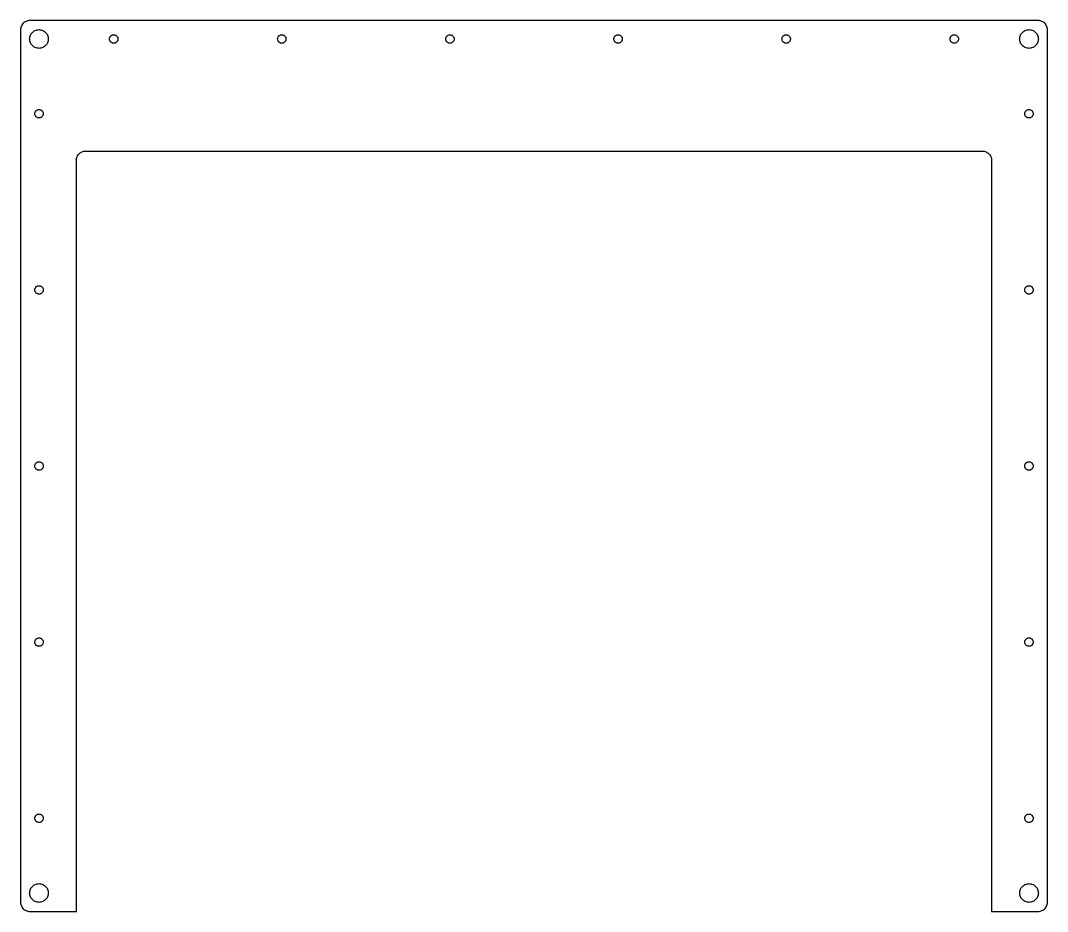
# Model space of a CAD drawing. Header units: metres. Extents: x -275 to 275, y -238 to 238.
import ezdxf

# ---------------------------------------------------------------- set-up
doc = ezdxf.new("R2010")
doc.units = ezdxf.units.M

msp = doc.modelspace()

# ---------------------------------------------------------------- linework, layer by layer
for p, q in [((-273.591, 236.721), (-273.92, 236.314)), ((-273.221, 237.091), (-273.591, 236.721)), ((-272.814, 237.42), (-273.221, 237.091)), ((-272.375, 237.705), (-272.814, 237.42)), ((-271.909, 237.943), (-272.375, 237.705)), ((-271.42, 238.13), (-271.909, 237.943)), ((-270.915, 238.266), (-271.42, 238.13)), ((-270.398, 238.348), (-270.915, 238.266)), ((-269.875, 238.375), (-270.398, 238.348)), ((269.875, 238.375), (-269.875, 238.375)), ((270.398, 238.348), (269.875, 238.375)), ((270.915, 238.266), (270.398, 238.348)), ((271.42, 238.13), (270.915, 238.266)), ((271.909, 237.943), (271.42, 238.13)), ((272.375, 237.705), (271.909, 237.943)), ((272.814, 237.42), (272.375, 237.705)), ((273.221, 237.091), (272.814, 237.42)), ((273.591, 236.721), (273.221, 237.091)), ((273.92, 236.314), (273.591, 236.721)), ((-274.848, 233.898), (-274.875, 233.375)), ((-274.875, 233.375), (-274.875, -233.375)), ((-274.766, 234.415), (-274.848, 233.898)), ((-274.63, 234.92), (-274.766, 234.415)), ((-274.443, 235.409), (-274.63, 234.92)), ((-274.205, 235.875), (-274.443, 235.409)), ((-273.92, 236.314), (-274.205, 235.875)), ((-269.568, 230.534), (-269.33, 231)), ((-269.33, 231), (-269.045, 231.439)), ((-269.045, 231.439), (-268.716, 231.846)), ((-268.716, 231.846), (-268.346, 232.216)), ((-268.346, 232.216), (-267.939, 232.545)), ((-267.939, 232.545), (-267.5, 232.83)), ((-267.5, 232.83), (-267.034, 233.068)), ((-267.034, 233.068), (-266.545, 233.255)), ((-266.545, 233.255), (-266.04, 233.391)), ((-266.04, 233.391), (-265.523, 233.473)), ((-265.523, 233.473), (-265, 233.5)), ((-265, 233.5), (-264.477, 233.473)), ((-264.477, 233.473), (-263.96, 233.391)), ((-263.96, 233.391), (-263.455, 233.255)), ((-263.455, 233.255), (-262.966, 233.068)), ((-262.966, 233.068), (-262.5, 232.83)), ((-262.5, 232.83), (-262.061, 232.545)), ((-262.061, 232.545), (-261.654, 232.216)), ((-261.654, 232.216), (-261.284, 231.846)), ((-261.284, 231.846), (-260.955, 231.439)), ((-260.955, 231.439), (-260.67, 231)), ((-260.67, 231), (-260.432, 230.534)), ((260.432, 230.534), (260.67, 231)), ((260.67, 231), (260.955, 231.439)), ((260.955, 231.439), (261.284, 231.846)), ((261.284, 231.846), (261.654, 232.216)), ((261.654, 232.216), (262.061, 232.545)), ((262.061, 232.545), (262.5, 232.83)), ((262.5, 232.83), (262.966, 233.068)), ((262.966, 233.068), (263.455, 233.255)), ((263.455, 233.255), (263.96, 233.391)), ((263.96, 233.391), (264.477, 233.473)), ((264.477, 233.473), (265, 233.5)), ((265, 233.5), (265.523, 233.473)), ((265.523, 233.473), (266.04, 233.391)), ((266.04, 233.391), (266.545, 233.255)), ((266.545, 233.255), (267.034, 233.068)), ((267.034, 233.068), (267.5, 232.83)), ((267.5, 232.83), (267.939, 232.545)), ((267.939, 232.545), (268.346, 232.216)), ((268.346, 232.216), (268.716, 231.846)), ((268.716, 231.846), (269.045, 231.439)), ((269.045, 231.439), (269.33, 231)), ((269.33, 231), (269.568, 230.534)), ((274.205, 235.875), (273.92, 236.314)), ((274.443, 235.409), (274.205, 235.875)), ((274.63, 234.92), (274.443, 235.409)), ((274.766, 234.415), (274.63, 234.92)), ((274.848, 233.898), (274.766, 234.415)), ((274.875, 233.375), (274.848, 233.898)), ((274.875, -233.375), (274.875, 233.375)), ((-270, 228.5), (-269.973, 229.023)), ((-269.973, 227.977), (-270, 228.5)), ((-269.973, 229.023), (-269.891, 229.54)), ((-269.891, 227.46), (-269.973, 227.977)), ((-269.891, 229.54), (-269.755, 230.045)), ((-269.755, 226.955), (-269.891, 227.46)), ((-269.755, 230.045), (-269.568, 230.534)), ((-269.568, 226.466), (-269.755, 226.955)), ((-269.33, 226), (-269.568, 226.466)), ((-269.045, 225.561), (-269.33, 226)), ((-268.716, 225.154), (-269.045, 225.561)), ((-260.955, 225.561), (-261.284, 225.154)), ((-260.67, 226), (-260.955, 225.561)), ((-260.432, 226.466), (-260.67, 226)), ((-260.432, 230.534), (-260.245, 230.045)), ((-260.245, 226.955), (-260.432, 226.466)), ((-260.245, 230.045), (-260.109, 229.54)), ((-260.109, 227.46), (-260.245, 226.955)), ((-260.109, 229.54), (-260.027, 229.023)), ((-260.027, 227.977), (-260.109, 227.46)), ((-260.027, 229.023), (-260, 228.5)), ((-260, 228.5), (-260.027, 227.977)), ((-227.247, 228.624), (-227.219, 228.87)), ((-227.247, 228.376), (-227.247, 228.624)), ((-227.219, 228.13), (-227.247, 228.376)), ((-227.219, 228.87), (-227.165, 229.112)), ((-227.165, 227.888), (-227.219, 228.13)), ((-227.165, 229.112), (-227.085, 229.347)), ((-227.085, 227.653), (-227.165, 227.888)), ((-227.085, 229.347), (-226.979, 229.571)), ((-226.979, 227.429), (-227.085, 227.653)), ((-226.979, 229.571), (-226.849, 229.782)), ((-226.849, 227.218), (-226.979, 227.429)), ((-226.849, 229.782), (-226.697, 229.978)), ((-226.697, 227.022), (-226.849, 227.218)), ((-226.697, 229.978), (-226.524, 230.155)), ((-226.524, 226.845), (-226.697, 227.022)), ((-226.524, 230.155), (-226.333, 230.313)), ((-226.333, 226.687), (-226.524, 226.845)), ((-226.333, 230.313), (-226.125, 230.449)), ((-226.125, 226.551), (-226.333, 226.687)), ((-226.125, 230.449), (-225.904, 230.56)), ((-225.904, 226.44), (-226.125, 226.551)), ((-225.904, 230.56), (-225.672, 230.647)), ((-225.672, 226.353), (-225.904, 226.44)), ((-225.672, 230.647), (-225.431, 230.708)), ((-225.431, 226.292), (-225.672, 226.353)), ((-225.431, 230.708), (-225.186, 230.742)), ((-225.186, 226.258), (-225.431, 226.292)), ((-225.186, 230.742), (-224.938, 230.749)), ((-224.938, 226.251), (-225.186, 226.258)), ((-224.938, 230.749), (-224.691, 230.729)), ((-224.691, 226.271), (-224.938, 226.251)), ((-224.691, 230.729), (-224.448, 230.681)), ((-224.448, 226.319), (-224.691, 226.271)), ((-224.448, 230.681), (-224.211, 230.607)), ((-224.211, 226.393), (-224.448, 226.319)), ((-224.211, 230.607), (-223.984, 230.508)), ((-223.984, 226.492), (-224.211, 226.393)), ((-223.984, 230.508), (-223.769, 230.384)), ((-223.769, 226.616), (-223.984, 226.492)), ((-223.769, 230.384), (-223.57, 230.237)), ((-223.57, 226.763), (-223.769, 226.616)), ((-223.57, 230.237), (-223.387, 230.069)), ((-223.387, 226.931), (-223.57, 226.763)), ((-223.387, 230.069), (-223.224, 229.882)), ((-223.224, 227.118), (-223.387, 226.931)), ((-223.224, 229.882), (-223.083, 229.678)), ((-223.083, 227.322), (-223.224, 227.118)), ((-223.083, 229.678), (-222.965, 229.46)), ((-222.965, 227.54), (-223.083, 227.322)), ((-222.965, 229.46), (-222.872, 229.231)), ((-222.872, 227.769), (-222.965, 227.54)), ((-222.872, 229.231), (-222.804, 228.992)), ((-222.804, 228.008), (-222.872, 227.769)), ((-222.804, 228.992), (-222.764, 228.748)), ((-222.764, 228.252), (-222.804, 228.008)), ((-222.764, 228.748), (-222.75, 228.5)), ((-222.75, 228.5), (-222.764, 228.252)), ((-137.247, 228.624), (-137.219, 228.87)), ((-137.247, 228.376), (-137.247, 228.624)), ((-137.219, 228.13), (-137.247, 228.376)), ((-137.219, 228.87), (-137.165, 229.112)), ((-137.165, 227.888), (-137.219, 228.13)), ((-137.165, 229.112), (-137.085, 229.347)), ((-137.085, 227.653), (-137.165, 227.888)), ((-137.085, 229.347), (-136.979, 229.571)), ((-136.979, 227.429), (-137.085, 227.653)), ((-136.979, 229.571), (-136.849, 229.782)), ((-136.849, 227.218), (-136.979, 227.429)), ((-136.849, 229.782), (-136.697, 229.978)), ((-136.697, 227.022), (-136.849, 227.218)), ((-136.697, 229.978), (-136.524, 230.155)), ((-136.524, 226.845), (-136.697, 227.022)), ((-136.524, 230.155), (-136.333, 230.313)), ((-136.333, 226.687), (-136.524, 226.845)), ((-136.333, 230.313), (-136.125, 230.449)), ((-136.125, 226.551), (-136.333, 226.687)), ((-136.125, 230.449), (-135.904, 230.56)), ((-135.904, 226.44), (-136.125, 226.551)), ((-135.904, 230.56), (-135.672, 230.647)), ((-135.672, 226.353), (-135.904, 226.44)), ((-135.672, 230.647), (-135.431, 230.708)), ((-135.431, 226.292), (-135.672, 226.353)), ((-135.431, 230.708), (-135.186, 230.742)), ((-135.186, 226.258), (-135.431, 226.292)), ((-135.186, 230.742), (-134.938, 230.749)), ((-134.938, 226.251), (-135.186, 226.258)), ((-134.938, 230.749), (-134.691, 230.729)), ((-134.691, 226.271), (-134.938, 226.251)), ((-134.691, 230.729), (-134.448, 230.681)), ((-134.448, 226.319), (-134.691, 226.271)), ((-134.448, 230.681), (-134.211, 230.607)), ((-134.211, 226.393), (-134.448, 226.319)), ((-134.211, 230.607), (-133.984, 230.508)), ((-133.984, 226.492), (-134.211, 226.393)), ((-133.984, 230.508), (-133.769, 230.384)), ((-133.769, 226.616), (-133.984, 226.492)), ((-133.769, 230.384), (-133.57, 230.237)), ((-133.57, 226.763), (-133.769, 226.616)), ((-133.57, 230.237), (-133.387, 230.069)), ((-133.387, 226.931), (-133.57, 226.763)), ((-133.387, 230.069), (-133.224, 229.882)), ((-133.224, 227.118), (-133.387, 226.931)), ((-133.224, 229.882), (-133.083, 229.678)), ((-133.083, 227.322), (-133.224, 227.118)), ((-133.083, 229.678), (-132.965, 229.46)), ((-132.965, 227.54), (-133.083, 227.322)), ((-132.965, 229.46), (-132.872, 229.231)), ((-132.872, 227.769), (-132.965, 227.54)), ((-132.872, 229.231), (-132.804, 228.992)), ((-132.804, 228.008), (-132.872, 227.769)), ((-132.804, 228.992), (-132.764, 228.748)), ((-132.764, 228.252), (-132.804, 228.008)), ((-132.764, 228.748), (-132.75, 228.5)), ((-132.75, 228.5), (-132.764, 228.252)), ((-47.2466, 228.624), (-47.2193, 228.87)), ((-47.2466, 228.376), (-47.2466, 228.624)), ((-47.2193, 228.13), (-47.2466, 228.376)), ((-47.2193, 228.87), (-47.1651, 229.112)), ((-47.1651, 227.888), (-47.2193, 228.13)), ((-47.1651, 229.112), (-47.0846, 229.347)), ((-47.0846, 227.653), (-47.1651, 227.888)), ((-47.0846, 229.347), (-46.9788, 229.571)), ((-46.9788, 227.429), (-47.0846, 227.653)), ((-46.9788, 229.571), (-46.849, 229.782)), ((-46.849, 227.218), (-46.9788, 227.429)), ((-46.849, 229.782), (-46.6967, 229.978)), ((-46.6967, 227.022), (-46.849, 227.218)), ((-46.6967, 229.978), (-46.5239, 230.155)), ((-46.5239, 226.845), (-46.6967, 227.022)), ((-46.5239, 230.155), (-46.3325, 230.313)), ((-46.3325, 226.687), (-46.5239, 226.845)), ((-46.3325, 230.313), (-46.125, 230.449)), ((-46.125, 226.551), (-46.3325, 226.687)), ((-46.125, 230.449), (-45.9038, 230.56)), ((-45.9038, 226.44), (-46.125, 226.551)), ((-45.9038, 230.56), (-45.6716, 230.647)), ((-45.6716, 226.353), (-45.9038, 226.44)), ((-45.6716, 230.647), (-45.4314, 230.708)), ((-45.4314, 226.292), (-45.6716, 226.353)), ((-45.4314, 230.708), (-45.1858, 230.742)), ((-45.1858, 226.258), (-45.4314, 226.292)), ((-45.1858, 230.742), (-44.938, 230.749)), ((-44.938, 226.251), (-45.1858, 226.258)), ((-44.938, 230.749), (-44.6909, 230.729)), ((-44.6909, 226.271), (-44.938, 226.251)), ((-44.6909, 230.729), (-44.4476, 230.681)), ((-44.4476, 226.319), (-44.6909, 226.271)), ((-44.4476, 230.681), (-44.2111, 230.607)), ((-44.2111, 226.393), (-44.4476, 226.319)), ((-44.2111, 230.607), (-43.984, 230.508)), ((-43.984, 226.492), (-44.2111, 226.393)), ((-43.984, 230.508), (-43.7694, 230.384)), ((-43.7694, 226.616), (-43.984, 226.492)), ((-43.7694, 230.384), (-43.5696, 230.237)), ((-43.5696, 226.763), (-43.7694, 226.616)), ((-43.5696, 230.237), (-43.3872, 230.069)), ((-43.3872, 226.931), (-43.5696, 226.763)), ((-43.3872, 230.069), (-43.2244, 229.882)), ((-43.2244, 227.118), (-43.3872, 226.931)), ((-43.2244, 229.882), (-43.0832, 229.678)), ((-43.0832, 227.322), (-43.2244, 227.118)), ((-43.0832, 229.678), (-42.9652, 229.46)), ((-42.9652, 227.54), (-43.0832, 227.322)), ((-42.9652, 229.46), (-42.8719, 229.231)), ((-42.8719, 227.769), (-42.9652, 227.54)), ((-42.8719, 229.231), (-42.8045, 228.992)), ((-42.8045, 228.008), (-42.8719, 227.769)), ((-42.8045, 228.992), (-42.7637, 228.748)), ((-42.7637, 228.252), (-42.8045, 228.008)), ((-42.7637, 228.748), (-42.75, 228.5)), ((-42.75, 228.5), (-42.7637, 228.252)), ((42.7534, 228.624), (42.7807, 228.87)), ((42.7534, 228.376), (42.7534, 228.624)), ((42.7807, 228.13), (42.7534, 228.376)), ((42.7807, 228.87), (42.8349, 229.112)), ((42.8349, 227.888), (42.7807, 228.13)), ((42.8349, 229.112), (42.9154, 229.347)), ((42.9154, 227.653), (42.8349, 227.888)), ((42.9154, 229.347), (43.0212, 229.571)), ((43.0212, 227.429), (42.9154, 227.653)), ((43.0212, 229.571), (43.151, 229.782)), ((43.151, 227.218), (43.0212, 227.429)), ((43.151, 229.782), (43.3033, 229.978)), ((43.3033, 227.022), (43.151, 227.218)), ((43.3033, 229.978), (43.4761, 230.155)), ((43.4761, 226.845), (43.3033, 227.022)), ((43.4761, 230.155), (43.6675, 230.313)), ((43.6675, 226.687), (43.4761, 226.845)), ((43.6675, 230.313), (43.875, 230.449)), ((43.875, 226.551), (43.6675, 226.687)), ((43.875, 230.449), (44.0962, 230.56)), ((44.0962, 226.44), (43.875, 226.551)), ((44.0962, 230.56), (44.3283, 230.647)), ((44.3283, 226.353), (44.0962, 226.44)), ((44.3283, 230.647), (44.5686, 230.708)), ((44.5686, 226.292), (44.3283, 226.353)), ((44.5686, 230.708), (44.8142, 230.742)), ((44.8142, 226.258), (44.5686, 226.292)), ((44.8142, 230.742), (45.062, 230.749)), ((45.062, 226.251), (44.8142, 226.258)), ((45.062, 230.749), (45.309, 230.729)), ((45.309, 226.271), (45.062, 226.251)), ((45.309, 230.729), (45.5523, 230.681)), ((45.5523, 226.319), (45.309, 226.271)), ((45.5523, 230.681), (45.7889, 230.607)), ((45.7889, 226.393), (45.5523, 226.319)), ((45.7889, 230.607), (46.0159, 230.508)), ((46.0159, 226.492), (45.7889, 226.393)), ((46.0159, 230.508), (46.2306, 230.384)), ((46.2306, 226.616), (46.0159, 226.492)), ((46.2306, 230.384), (46.4304, 230.237)), ((46.4304, 226.763), (46.2306, 226.616)), ((46.4304, 230.237), (46.6128, 230.069)), ((46.6128, 226.931), (46.4304, 226.763)), ((46.6128, 230.069), (46.7756, 229.882)), ((46.7756, 227.118), (46.6128, 226.931)), ((46.7756, 229.882), (46.9168, 229.678)), ((46.9168, 227.322), (46.7756, 227.118)), ((46.9168, 229.678), (47.0348, 229.46)), ((47.0348, 227.54), (46.9168, 227.322)), ((47.0348, 229.46), (47.1281, 229.231)), ((47.1281, 227.769), (47.0348, 227.54)), ((47.1281, 229.231), (47.1955, 228.992)), ((47.1955, 228.008), (47.1281, 227.769)), ((47.1955, 228.992), (47.2363, 228.748)), ((47.2363, 228.252), (47.1955, 228.008)), ((47.2363, 228.748), (47.25, 228.5)), ((47.25, 228.5), (47.2363, 228.252)), ((132.753, 228.624), (132.781, 228.87)), ((132.753, 228.376), (132.753, 228.624)), ((132.781, 228.13), (132.753, 228.376)), ((132.781, 228.87), (132.835, 229.112)), ((132.835, 227.888), (132.781, 228.13)), ((132.835, 229.112), (132.915, 229.347)), ((132.915, 227.653), (132.835, 227.888)), ((132.915, 229.347), (133.021, 229.571)), ((133.021, 227.429), (132.915, 227.653)), ((133.021, 229.571), (133.151, 229.782)), ((133.151, 227.218), (133.021, 227.429)), ((133.151, 229.782), (133.303, 229.978)), ((133.303, 227.022), (133.151, 227.218)), ((133.303, 229.978), (133.476, 230.155)), ((133.476, 226.845), (133.303, 227.022)), ((133.476, 230.155), (133.667, 230.313)), ((133.667, 226.687), (133.476, 226.845)), ((133.667, 230.313), (133.875, 230.449)), ((133.875, 226.551), (133.667, 226.687)), ((133.875, 230.449), (134.096, 230.56)), ((134.096, 226.44), (133.875, 226.551)), ((134.096, 230.56), (134.328, 230.647)), ((134.328, 226.353), (134.096, 226.44)), ((134.328, 230.647), (134.569, 230.708)), ((134.569, 226.292), (134.328, 226.353)), ((134.569, 230.708), (134.814, 230.742)), ((134.814, 226.258), (134.569, 226.292)), ((134.814, 230.742), (135.062, 230.749)), ((135.062, 226.251), (134.814, 226.258)), ((135.062, 230.749), (135.309, 230.729)), ((135.309, 226.271), (135.062, 226.251)), ((135.309, 230.729), (135.552, 230.681)), ((135.552, 226.319), (135.309, 226.271)), ((135.552, 230.681), (135.789, 230.607)), ((135.789, 226.393), (135.552, 226.319)), ((135.789, 230.607), (136.016, 230.508)), ((136.016, 226.492), (135.789, 226.393)), ((136.016, 230.508), (136.231, 230.384)), ((136.231, 226.616), (136.016, 226.492)), ((136.231, 230.384), (136.43, 230.237)), ((136.43, 226.763), (136.231, 226.616)), ((136.43, 230.237), (136.613, 230.069)), ((136.613, 226.931), (136.43, 226.763)), ((136.613, 230.069), (136.776, 229.882)), ((136.776, 227.118), (136.613, 226.931)), ((136.776, 229.882), (136.917, 229.678)), ((136.917, 227.322), (136.776, 227.118)), ((136.917, 229.678), (137.035, 229.46)), ((137.035, 227.54), (136.917, 227.322)), ((137.035, 229.46), (137.128, 229.231)), ((137.128, 227.769), (137.035, 227.54)), ((137.128, 229.231), (137.196, 228.992)), ((137.196, 228.008), (137.128, 227.769)), ((137.196, 228.992), (137.236, 228.748)), ((137.236, 228.252), (137.196, 228.008)), ((137.236, 228.748), (137.25, 228.5)), ((137.25, 228.5), (137.236, 228.252)), ((222.753, 228.624), (222.781, 228.87)), ((222.753, 228.376), (222.753, 228.624)), ((222.781, 228.13), (222.753, 228.376)), ((222.781, 228.87), (222.835, 229.112)), ((222.835, 227.888), (222.781, 228.13)), ((222.835, 229.112), (222.915, 229.347)), ((222.915, 227.653), (222.835, 227.888)), ((222.915, 229.347), (223.021, 229.571)), ((223.021, 227.429), (222.915, 227.653)), ((223.021, 229.571), (223.151, 229.782)), ((223.151, 227.218), (223.021, 227.429)), ((223.151, 229.782), (223.303, 229.978)), ((223.303, 227.022), (223.151, 227.218)), ((223.303, 229.978), (223.476, 230.155)), ((223.476, 226.845), (223.303, 227.022)), ((223.476, 230.155), (223.667, 230.313)), ((223.667, 226.687), (223.476, 226.845)), ((223.667, 230.313), (223.875, 230.449)), ((223.875, 226.551), (223.667, 226.687)), ((223.875, 230.449), (224.096, 230.56)), ((224.096, 226.44), (223.875, 226.551)), ((224.096, 230.56), (224.328, 230.647)), ((224.328, 226.353), (224.096, 226.44)), ((224.328, 230.647), (224.569, 230.708)), ((224.569, 226.292), (224.328, 226.353)), ((224.569, 230.708), (224.814, 230.742)), ((224.814, 226.258), (224.569, 226.292)), ((224.814, 230.742), (225.062, 230.749)), ((225.062, 226.251), (224.814, 226.258)), ((225.062, 230.749), (225.309, 230.729)), ((225.309, 226.271), (225.062, 226.251)), ((225.309, 230.729), (225.552, 230.681)), ((225.552, 226.319), (225.309, 226.271)), ((225.552, 230.681), (225.789, 230.607)), ((225.789, 226.393), (225.552, 226.319)), ((225.789, 230.607), (226.016, 230.508)), ((226.016, 226.492), (225.789, 226.393)), ((226.016, 230.508), (226.231, 230.384)), ((226.231, 226.616), (226.016, 226.492)), ((226.231, 230.384), (226.43, 230.237)), ((226.43, 226.763), (226.231, 226.616)), ((226.43, 230.237), (226.613, 230.069)), ((226.613, 226.931), (226.43, 226.763)), ((226.613, 230.069), (226.776, 229.882)), ((226.776, 227.118), (226.613, 226.931)), ((226.776, 229.882), (226.917, 229.678)), ((226.917, 227.322), (226.776, 227.118)), ((226.917, 229.678), (227.035, 229.46)), ((227.035, 227.54), (226.917, 227.322)), ((227.035, 229.46), (227.128, 229.231)), ((227.128, 227.769), (227.035, 227.54)), ((227.128, 229.231), (227.196, 228.992)), ((227.196, 228.008), (227.128, 227.769)), ((227.196, 228.992), (227.236, 228.748)), ((227.236, 228.252), (227.196, 228.008)), ((227.236, 228.748), (227.25, 228.5)), ((227.25, 228.5), (227.236, 228.252)), ((260, 228.5), (260.027, 229.023)), ((260.027, 227.977), (260, 228.5)), ((260.027, 229.023), (260.109, 229.54)), ((260.109, 227.46), (260.027, 227.977)), ((260.109, 229.54), (260.245, 230.045)), ((260.245, 226.955), (260.109, 227.46)), ((260.245, 230.045), (260.432, 230.534)), ((260.432, 226.466), (260.245, 226.955)), ((260.67, 226), (260.432, 226.466)), ((260.955, 225.561), (260.67, 226)), ((261.284, 225.154), (260.955, 225.561)), ((269.045, 225.561), (268.716, 225.154)), ((269.33, 226), (269.045, 225.561)), ((269.568, 226.466), (269.33, 226)), ((269.568, 230.534), (269.755, 230.045)), ((269.755, 226.955), (269.568, 226.466)), ((269.755, 230.045), (269.891, 229.54)), ((269.891, 227.46), (269.755, 226.955)), ((269.891, 229.54), (269.973, 229.023)), ((269.973, 227.977), (269.891, 227.46)), ((269.973, 229.023), (270, 228.5)), ((270, 228.5), (269.973, 227.977)), ((-268.346, 224.784), (-268.716, 225.154)), ((-267.939, 224.455), (-268.346, 224.784)), ((-267.5, 224.17), (-267.939, 224.455)), ((-267.034, 223.932), (-267.5, 224.17)), ((-266.545, 223.745), (-267.034, 223.932)), ((-266.04, 223.609), (-266.545, 223.745)), ((-265.523, 223.527), (-266.04, 223.609)), ((-265, 223.5), (-265.523, 223.527)), ((-264.477, 223.527), (-265, 223.5)), ((-263.96, 223.609), (-264.477, 223.527)), ((-263.455, 223.745), (-263.96, 223.609)), ((-262.966, 223.932), (-263.455, 223.745)), ((-262.5, 224.17), (-262.966, 223.932)), ((-262.061, 224.455), (-262.5, 224.17)), ((-261.654, 224.784), (-262.061, 224.455)), ((-261.284, 225.154), (-261.654, 224.784)), ((261.654, 224.784), (261.284, 225.154)), ((262.061, 224.455), (261.654, 224.784)), ((262.5, 224.17), (262.061, 224.455)), ((262.966, 223.932), (262.5, 224.17)), ((263.455, 223.745), (262.966, 223.932)), ((263.96, 223.609), (263.455, 223.745)), ((264.477, 223.527), (263.96, 223.609)), ((265, 223.5), (264.477, 223.527)), ((265.523, 223.527), (265, 223.5)), ((266.04, 223.609), (265.523, 223.527)), ((266.545, 223.745), (266.04, 223.609)), ((267.034, 223.932), (266.545, 223.745)), ((267.5, 224.17), (267.034, 223.932)), ((267.939, 224.455), (267.5, 224.17)), ((268.346, 224.784), (267.939, 224.455)), ((268.716, 225.154), (268.346, 224.784)), ((-267.25, 188.5), (-267.236, 188.748)), ((-267.236, 188.252), (-267.25, 188.5)), ((-267.236, 188.748), (-267.196, 188.992)), ((-267.196, 188.008), (-267.236, 188.252)), ((-267.196, 188.992), (-267.128, 189.231)), ((-267.128, 187.769), (-267.196, 188.008)), ((-267.128, 189.231), (-267.035, 189.46)), ((-267.035, 187.54), (-267.128, 187.769)), ((-267.035, 189.46), (-266.917, 189.678)), ((-266.917, 187.322), (-267.035, 187.54)), ((-266.917, 189.678), (-266.776, 189.882)), ((-266.776, 187.118), (-266.917, 187.322)), ((-266.776, 189.882), (-266.613, 190.069)), ((-266.613, 186.931), (-266.776, 187.118)), ((-266.613, 190.069), (-266.43, 190.237)), ((-266.43, 186.763), (-266.613, 186.931)), ((-266.43, 190.237), (-266.231, 190.384)), ((-266.231, 190.384), (-266.016, 190.508)), ((-266.016, 190.508), (-265.789, 190.607)), ((-265.789, 190.607), (-265.552, 190.681)), ((-265.552, 190.681), (-265.309, 190.729)), ((-265.309, 190.729), (-265.062, 190.749)), ((-265.062, 190.749), (-264.814, 190.742)), ((-264.814, 190.742), (-264.569, 190.708)), ((-264.569, 190.708), (-264.328, 190.647)), ((-264.328, 190.647), (-264.096, 190.56)), ((-264.096, 190.56), (-263.875, 190.449)), ((-263.875, 190.449), (-263.667, 190.313)), ((-263.667, 190.313), (-263.476, 190.155)), ((-263.476, 190.155), (-263.303, 189.978)), ((-263.303, 187.022), (-263.476, 186.845)), ((-263.303, 189.978), (-263.151, 189.782)), ((-263.151, 187.218), (-263.303, 187.022)), ((-263.151, 189.782), (-263.021, 189.571)), ((-263.021, 187.429), (-263.151, 187.218)), ((-263.021, 189.571), (-262.915, 189.347)), ((-262.915, 187.653), (-263.021, 187.429)), ((-262.915, 189.347), (-262.835, 189.112)), ((-262.835, 187.888), (-262.915, 187.653)), ((-262.835, 189.112), (-262.781, 188.87)), ((-262.781, 188.13), (-262.835, 187.888)), ((-262.781, 188.87), (-262.753, 188.624)), ((-262.753, 188.376), (-262.781, 188.13)), ((-262.753, 188.624), (-262.753, 188.376)), ((262.753, 188.624), (262.781, 188.87)), ((262.753, 188.376), (262.753, 188.624)), ((262.781, 188.13), (262.753, 188.376)), ((262.781, 188.87), (262.835, 189.112)), ((262.835, 187.888), (262.781, 188.13)), ((262.835, 189.112), (262.915, 189.347)), ((262.915, 187.653), (262.835, 187.888)), ((262.915, 189.347), (263.021, 189.571)), ((263.021, 187.429), (262.915, 187.653)), ((263.021, 189.571), (263.151, 189.782)), ((263.151, 187.218), (263.021, 187.429)), ((263.151, 189.782), (263.303, 189.978)), ((263.303, 187.022), (263.151, 187.218)), ((263.303, 189.978), (263.476, 190.155)), ((263.476, 186.845), (263.303, 187.022)), ((263.476, 190.155), (263.667, 190.313)), ((263.667, 190.313), (263.875, 190.449)), ((263.875, 190.449), (264.096, 190.56)), ((264.096, 190.56), (264.328, 190.647)), ((264.328, 190.647), (264.569, 190.708)), ((264.569, 190.708), (264.814, 190.742)), ((264.814, 190.742), (265.062, 190.749)), ((265.062, 190.749), (265.309, 190.729)), ((265.309, 190.729), (265.552, 190.681)), ((265.552, 190.681), (265.789, 190.607)), ((265.789, 190.607), (266.016, 190.508)), ((266.016, 190.508), (266.231, 190.384)), ((266.231, 190.384), (266.43, 190.237)), ((266.43, 190.237), (266.613, 190.069)), ((266.613, 186.931), (266.43, 186.763)), ((266.613, 190.069), (266.776, 189.882)), ((266.776, 187.118), (266.613, 186.931)), ((266.776, 189.882), (266.917, 189.678)), ((266.917, 187.322), (266.776, 187.118)), ((266.917, 189.678), (267.035, 189.46)), ((267.035, 187.54), (266.917, 187.322)), ((267.035, 189.46), (267.128, 189.231)), ((267.128, 187.769), (267.035, 187.54)), ((267.128, 189.231), (267.196, 188.992)), ((267.196, 188.008), (267.128, 187.769)), ((267.196, 188.992), (267.236, 188.748)), ((267.236, 188.252), (267.196, 188.008)), ((267.236, 188.748), (267.25, 188.5)), ((267.25, 188.5), (267.236, 188.252)), ((-266.231, 186.616), (-266.43, 186.763)), ((-266.016, 186.492), (-266.231, 186.616)), ((-265.789, 186.393), (-266.016, 186.492)), ((-265.552, 186.319), (-265.789, 186.393)), ((-265.309, 186.271), (-265.552, 186.319)), ((-265.062, 186.251), (-265.309, 186.271)), ((-264.814, 186.258), (-265.062, 186.251)), ((-264.569, 186.292), (-264.814, 186.258)), ((-264.328, 186.353), (-264.569, 186.292)), ((-264.096, 186.44), (-264.328, 186.353)), ((-263.875, 186.551), (-264.096, 186.44)), ((-263.667, 186.687), (-263.875, 186.551)), ((-263.476, 186.845), (-263.667, 186.687)), ((263.667, 186.687), (263.476, 186.845)), ((263.875, 186.551), (263.667, 186.687)), ((264.096, 186.44), (263.875, 186.551)), ((264.328, 186.353), (264.096, 186.44)), ((264.569, 186.292), (264.328, 186.353)), ((264.814, 186.258), (264.569, 186.292)), ((265.062, 186.251), (264.814, 186.258)), ((265.309, 186.271), (265.062, 186.251)), ((265.552, 186.319), (265.309, 186.271)), ((265.789, 186.393), (265.552, 186.319)), ((266.016, 186.492), (265.789, 186.393)), ((266.231, 186.616), (266.016, 186.492)), ((266.43, 186.763), (266.231, 186.616)), ((-244.891, 164.54), (-244.755, 165.045)), ((-244.755, 165.045), (-244.568, 165.534)), ((-244.568, 165.534), (-244.33, 166)), ((-244.33, 166), (-244.045, 166.439)), ((-244.045, 166.439), (-243.716, 166.846)), ((-243.716, 166.846), (-243.346, 167.216)), ((-243.346, 167.216), (-242.939, 167.545)), ((-242.939, 167.545), (-242.5, 167.83)), ((-242.5, 167.83), (-242.034, 168.068)), ((-242.034, 168.068), (-241.545, 168.255)), ((-241.545, 168.255), (-241.04, 168.391)), ((-241.04, 168.391), (-240.523, 168.473)), ((-240.523, 168.473), (-240, 168.5)), ((-240, 168.5), (240, 168.5)), ((240, 168.5), (240.523, 168.473)), ((240.523, 168.473), (241.04, 168.391)), ((241.04, 168.391), (241.545, 168.255)), ((241.545, 168.255), (242.034, 168.068)), ((242.034, 168.068), (242.5, 167.83)), ((242.5, 167.83), (242.939, 167.545)), ((242.939, 167.545), (243.346, 167.216)), ((243.346, 167.216), (243.716, 166.846)), ((243.716, 166.846), (244.045, 166.439)), ((244.045, 166.439), (244.33, 166)), ((244.33, 166), (244.568, 165.534)), ((244.568, 165.534), (244.755, 165.045)), ((244.755, 165.045), (244.891, 164.54)), ((-245, 163.5), (-244.973, 164.023)), ((-245, -238.375), (-245, 163.5)), ((-244.973, 164.023), (-244.891, 164.54)), ((244.891, 164.54), (244.973, 164.023)), ((244.973, 164.023), (245, 163.5)), ((245, 163.5), (245, -238.375)), ((-267.25, 94.25), (-267.236, 94.4975)), ((-267.236, 94.0025), (-267.25, 94.25)), ((-267.236, 94.4975), (-267.196, 94.742)), ((-267.196, 93.758), (-267.236, 94.0025)), ((-267.196, 94.742), (-267.128, 94.9806)), ((-267.128, 93.5194), (-267.196, 93.758)), ((-267.128, 94.9806), (-267.035, 95.2102)), ((-267.035, 93.2897), (-267.128, 93.5194)), ((-267.035, 95.2102), (-266.917, 95.4283)), ((-266.917, 95.4283), (-266.776, 95.632)), ((-266.776, 95.632), (-266.613, 95.8189)), ((-266.613, 95.8189), (-266.43, 95.9868)), ((-266.43, 95.9868), (-266.231, 96.1336)), ((-266.231, 96.1336), (-266.016, 96.2576)), ((-266.016, 96.2576), (-265.789, 96.3571)), ((-265.789, 96.3571), (-265.552, 96.4312)), ((-265.552, 96.4312), (-265.309, 96.4787)), ((-265.309, 96.4787), (-265.062, 96.4991)), ((-265.062, 96.4991), (-264.814, 96.4923)), ((-264.814, 96.4923), (-264.569, 96.4583)), ((-264.569, 96.4583), (-264.328, 96.3974)), ((-264.328, 96.3974), (-264.096, 96.3105)), ((-264.096, 96.3105), (-263.875, 96.1985)), ((-263.875, 96.1985), (-263.667, 96.063)), ((-263.667, 96.063), (-263.476, 95.9054)), ((-263.476, 95.9054), (-263.303, 95.7277)), ((-263.303, 95.7277), (-263.151, 95.5321)), ((-263.151, 95.5321), (-263.021, 95.3209)), ((-263.021, 95.3209), (-262.915, 95.0967)), ((-262.915, 95.0967), (-262.835, 94.8622)), ((-262.835, 93.6378), (-262.915, 93.4033)), ((-262.835, 94.8622), (-262.781, 94.6203)), ((-262.781, 93.8797), (-262.835, 93.6378)), ((-262.781, 94.6203), (-262.753, 94.3739)), ((-262.753, 94.1261), (-262.781, 93.8797)), ((-262.753, 94.3739), (-262.753, 94.1261)), ((262.753, 94.3739), (262.781, 94.6203)), ((262.753, 94.1261), (262.753, 94.3739)), ((262.781, 93.8797), (262.753, 94.1261)), ((262.781, 94.6203), (262.835, 94.8622)), ((262.835, 93.6378), (262.781, 93.8797)), ((262.835, 94.8622), (262.915, 95.0967)), ((262.915, 93.4033), (262.835, 93.6378)), ((262.915, 95.0967), (263.021, 95.3209)), ((263.021, 95.3209), (263.151, 95.5321)), ((263.151, 95.5321), (263.303, 95.7277)), ((263.303, 95.7277), (263.476, 95.9054)), ((263.476, 95.9054), (263.667, 96.063)), ((263.667, 96.063), (263.875, 96.1985)), ((263.875, 96.1985), (264.096, 96.3105)), ((264.096, 96.3105), (264.328, 96.3974)), ((264.328, 96.3974), (264.569, 96.4583)), ((264.569, 96.4583), (264.814, 96.4923)), ((264.814, 96.4923), (265.062, 96.4991)), ((265.062, 96.4991), (265.309, 96.4787)), ((265.309, 96.4787), (265.552, 96.4312)), ((265.552, 96.4312), (265.789, 96.3571)), ((265.789, 96.3571), (266.016, 96.2576)), ((266.016, 96.2576), (266.231, 96.1336)), ((266.231, 96.1336), (266.43, 95.9868)), ((266.43, 95.9868), (266.613, 95.8189)), ((266.613, 95.8189), (266.776, 95.632)), ((266.776, 95.632), (266.917, 95.4283)), ((266.917, 95.4283), (267.035, 95.2102)), ((267.035, 95.2102), (267.128, 94.9806)), ((267.128, 93.5194), (267.035, 93.2897)), ((267.128, 94.9806), (267.196, 94.742)), ((267.196, 93.758), (267.128, 93.5194)), ((267.196, 94.742), (267.236, 94.4975)), ((267.236, 94.0025), (267.196, 93.758)), ((267.236, 94.4975), (267.25, 94.25)), ((267.25, 94.25), (267.236, 94.0025)), ((-266.917, 93.0717), (-267.035, 93.2897)), ((-266.776, 92.868), (-266.917, 93.0717)), ((-266.613, 92.6811), (-266.776, 92.868)), ((-266.43, 92.5132), (-266.613, 92.6811)), ((-266.231, 92.3664), (-266.43, 92.5132)), ((-266.016, 92.2424), (-266.231, 92.3664)), ((-265.789, 92.1429), (-266.016, 92.2424)), ((-265.552, 92.0688), (-265.789, 92.1429)), ((-265.309, 92.0213), (-265.552, 92.0688)), ((-265.062, 92.0009), (-265.309, 92.0213)), ((-264.814, 92.0077), (-265.062, 92.0009)), ((-264.569, 92.0417), (-264.814, 92.0077)), ((-264.328, 92.1026), (-264.569, 92.0417)), ((-264.096, 92.1895), (-264.328, 92.1026)), ((-263.875, 92.3014), (-264.096, 92.1895)), ((-263.667, 92.437), (-263.875, 92.3014)), ((-263.476, 92.5946), (-263.667, 92.437)), ((-263.303, 92.7723), (-263.476, 92.5946)), ((-263.151, 92.9679), (-263.303, 92.7723)), ((-263.021, 93.1791), (-263.151, 92.9679)), ((-262.915, 93.4033), (-263.021, 93.1791)), ((263.021, 93.1791), (262.915, 93.4033)), ((263.151, 92.9679), (263.021, 93.1791)), ((263.303, 92.7723), (263.151, 92.9679)), ((263.476, 92.5946), (263.303, 92.7723)), ((263.667, 92.437), (263.476, 92.5946)), ((263.875, 92.3014), (263.667, 92.437)), ((264.096, 92.1895), (263.875, 92.3014)), ((264.328, 92.1026), (264.096, 92.1895)), ((264.569, 92.0417), (264.328, 92.1026)), ((264.814, 92.0077), (264.569, 92.0417)), ((265.062, 92.0009), (264.814, 92.0077)), ((265.309, 92.0213), (265.062, 92.0009)), ((265.552, 92.0688), (265.309, 92.0213)), ((265.789, 92.1429), (265.552, 92.0688)), ((266.016, 92.2424), (265.789, 92.1429)), ((266.231, 92.3664), (266.016, 92.2424)), ((266.43, 92.5132), (266.231, 92.3664)), ((266.613, 92.6811), (266.43, 92.5132)), ((266.776, 92.868), (266.613, 92.6811)), ((266.917, 93.0717), (266.776, 92.868)), ((267.035, 93.2897), (266.917, 93.0717)), ((-267.25, 0), (-267.236, 0.24751)), ((-267.236, -0.24751), (-267.25, 0)), ((-267.236, 0.24751), (-267.196, 0.49202)), ((-267.196, 0.49202), (-267.128, 0.73056)), ((-267.128, 0.73056), (-267.035, 0.96024)), ((-267.035, 0.96024), (-266.917, 1.17825)), ((-266.917, 1.17825), (-266.776, 1.38197)), ((-266.776, 1.38197), (-266.613, 1.56891)), ((-266.613, 1.56891), (-266.43, 1.7368)), ((-266.43, 1.7368), (-266.231, 1.88362)), ((-266.231, 1.88362), (-266.016, 2.00757)), ((-266.016, 2.00757), (-265.789, 2.10715)), ((-265.789, 2.10715), (-265.552, 2.18114)), ((-265.552, 2.18114), (-265.309, 2.22867)), ((-265.309, 2.22867), (-265.062, 2.24915)), ((-265.062, 2.24915), (-264.814, 2.24231)), ((-264.814, 2.24231), (-264.569, 2.20825)), ((-264.569, 2.20825), (-264.328, 2.1474)), ((-264.328, 2.1474), (-264.096, 2.06049)), ((-264.096, 2.06049), (-263.875, 1.94855)), ((-263.875, 1.94855), (-263.667, 1.81296)), ((-263.667, 1.81296), (-263.476, 1.65536)), ((-263.476, 1.65536), (-263.303, 1.47769)), ((-263.303, 1.47769), (-263.151, 1.28206)), ((-263.151, 1.28206), (-263.021, 1.07088)), ((-263.021, 1.07088), (-262.915, 0.84669)), ((-262.915, 0.84669), (-262.835, 0.61223)), ((-262.835, 0.61223), (-262.781, 0.37033)), ((-262.781, 0.37033), (-262.753, 0.12395)), ((-262.753, 0.12395), (-262.753, -0.12395)), ((262.753, 0.12395), (262.781, 0.37033)), ((262.753, -0.12395), (262.753, 0.12395)), ((262.781, 0.37033), (262.835, 0.61223)), ((262.835, 0.61223), (262.915, 0.84669)), ((262.915, 0.84669), (263.021, 1.07088)), ((263.021, 1.07088), (263.151, 1.28206)), ((263.151, 1.28206), (263.303, 1.47769)), ((263.303, 1.47769), (263.476, 1.65536)), ((263.476, 1.65536), (263.667, 1.81296)), ((263.667, 1.81296), (263.875, 1.94855)), ((263.875, 1.94855), (264.096, 2.06049)), ((264.096, 2.06049), (264.328, 2.1474)), ((264.328, 2.1474), (264.569, 2.20825)), ((264.569, 2.20825), (264.814, 2.24231)), ((264.814, 2.24231), (265.062, 2.24915)), ((265.062, 2.24915), (265.309, 2.22867)), ((265.309, 2.22867), (265.552, 2.18114)), ((265.552, 2.18114), (265.789, 2.10715)), ((265.789, 2.10715), (266.016, 2.00757)), ((266.016, 2.00757), (266.231, 1.88362)), ((266.231, 1.88362), (266.43, 1.7368)), ((266.43, 1.7368), (266.613, 1.56891)), ((266.613, 1.56891), (266.776, 1.38197)), ((266.776, 1.38197), (266.917, 1.17825)), ((266.917, 1.17825), (267.035, 0.96024)), ((267.035, 0.96024), (267.128, 0.73056)), ((267.128, 0.73056), (267.196, 0.49202)), ((267.196, 0.49202), (267.236, 0.24751)), ((267.236, 0.24751), (267.25, 0)), ((267.25, 0), (267.236, -0.24751)), ((-267.196, -0.49202), (-267.236, -0.24751)), ((-267.128, -0.73056), (-267.196, -0.49202)), ((-267.035, -0.96024), (-267.128, -0.73056)), ((-266.917, -1.17825), (-267.035, -0.96024)), ((-266.776, -1.38197), (-266.917, -1.17825)), ((-266.613, -1.56891), (-266.776, -1.38197)), ((-266.43, -1.7368), (-266.613, -1.56891)), ((-266.231, -1.88362), (-266.43, -1.7368)), ((-266.016, -2.00757), (-266.231, -1.88362)), ((-265.789, -2.10715), (-266.016, -2.00757)), ((-265.552, -2.18114), (-265.789, -2.10715)), ((-265.309, -2.22867), (-265.552, -2.18114)), ((-265.062, -2.24915), (-265.309, -2.22867)), ((-264.814, -2.24231), (-265.062, -2.24915)), ((-264.569, -2.20825), (-264.814, -2.24231)), ((-264.328, -2.1474), (-264.569, -2.20825)), ((-264.096, -2.06049), (-264.328, -2.1474)), ((-263.875, -1.94855), (-264.096, -2.06049)), ((-263.667, -1.81296), (-263.875, -1.94855)), ((-263.476, -1.65536), (-263.667, -1.81296)), ((-263.303, -1.47769), (-263.476, -1.65536)), ((-263.151, -1.28206), (-263.303, -1.47769)), ((-263.021, -1.07088), (-263.151, -1.28206)), ((-262.915, -0.84669), (-263.021, -1.07088)), ((-262.835, -0.61223), (-262.915, -0.84669)), ((-262.781, -0.37033), (-262.835, -0.61223)), ((-262.753, -0.12395), (-262.781, -0.37033)), ((262.781, -0.37033), (262.753, -0.12395)), ((262.835, -0.61223), (262.781, -0.37033)), ((262.915, -0.84669), (262.835, -0.61223)), ((263.021, -1.07088), (262.915, -0.84669)), ((263.151, -1.28206), (263.021, -1.07088)), ((263.303, -1.47769), (263.151, -1.28206)), ((263.476, -1.65536), (263.303, -1.47769)), ((263.667, -1.81296), (263.476, -1.65536)), ((263.875, -1.94855), (263.667, -1.81296)), ((264.096, -2.06049), (263.875, -1.94855)), ((264.328, -2.1474), (264.096, -2.06049)), ((264.569, -2.20825), (264.328, -2.1474)), ((264.814, -2.24231), (264.569, -2.20825)), ((265.062, -2.24915), (264.814, -2.24231)), ((265.309, -2.22867), (265.062, -2.24915)), ((265.552, -2.18114), (265.309, -2.22867)), ((265.789, -2.10715), (265.552, -2.18114)), ((266.016, -2.00757), (265.789, -2.10715)), ((266.231, -1.88362), (266.016, -2.00757)), ((266.43, -1.7368), (266.231, -1.88362)), ((266.613, -1.56891), (266.43, -1.7368)), ((266.776, -1.38197), (266.613, -1.56891)), ((266.917, -1.17825), (266.776, -1.38197)), ((267.035, -0.96024), (266.917, -1.17825)), ((267.128, -0.73056), (267.035, -0.96024)), ((267.196, -0.49202), (267.128, -0.73056)), ((267.236, -0.24751), (267.196, -0.49202)), ((-267.128, -93.5194), (-267.035, -93.2897)), ((-267.035, -93.2897), (-266.917, -93.0717)), ((-266.917, -93.0717), (-266.776, -92.868)), ((-266.776, -92.868), (-266.613, -92.6811)), ((-266.613, -92.6811), (-266.43, -92.5132)), ((-266.43, -92.5132), (-266.231, -92.3664)), ((-266.231, -92.3664), (-266.016, -92.2424)), ((-266.016, -92.2424), (-265.789, -92.1429)), ((-265.789, -92.1429), (-265.552, -92.0688)), ((-265.552, -92.0688), (-265.309, -92.0213)), ((-265.309, -92.0213), (-265.062, -92.0009)), ((-265.062, -92.0009), (-264.814, -92.0077)), ((-264.814, -92.0077), (-264.569, -92.0417)), ((-264.569, -92.0417), (-264.328, -92.1026)), ((-264.328, -92.1026), (-264.096, -92.1895)), ((-264.096, -92.1895), (-263.875, -92.3014)), ((-263.875, -92.3014), (-263.667, -92.437)), ((-263.667, -92.437), (-263.476, -92.5946)), ((-263.476, -92.5946), (-263.303, -92.7723)), ((-263.303, -92.7723), (-263.151, -92.9679)), ((-263.151, -92.9679), (-263.021, -93.1791)), ((-263.021, -93.1791), (-262.915, -93.4033)), ((-262.915, -93.4033), (-262.835, -93.6378)), ((262.835, -93.6378), (262.915, -93.4033)), ((262.915, -93.4033), (263.021, -93.1791)), ((263.021, -93.1791), (263.151, -92.9679)), ((263.151, -92.9679), (263.303, -92.7723)), ((263.303, -92.7723), (263.476, -92.5946)), ((263.476, -92.5946), (263.667, -92.437)), ((263.667, -92.437), (263.875, -92.3014)), ((263.875, -92.3014), (264.096, -92.1895)), ((264.096, -92.1895), (264.328, -92.1026)), ((264.328, -92.1026), (264.569, -92.0417)), ((264.569, -92.0417), (264.814, -92.0077)), ((264.814, -92.0077), (265.062, -92.0009)), ((265.062, -92.0009), (265.309, -92.0213)), ((265.309, -92.0213), (265.552, -92.0688)), ((265.552, -92.0688), (265.789, -92.1429)), ((265.789, -92.1429), (266.016, -92.2424)), ((266.016, -92.2424), (266.231, -92.3664)), ((266.231, -92.3664), (266.43, -92.5132)), ((266.43, -92.5132), (266.613, -92.6811)), ((266.613, -92.6811), (266.776, -92.868)), ((266.776, -92.868), (266.917, -93.0717)), ((266.917, -93.0717), (267.035, -93.2897)), ((267.035, -93.2897), (267.128, -93.5194)), ((-267.25, -94.25), (-267.236, -94.0025)), ((-267.236, -94.4975), (-267.25, -94.25)), ((-267.236, -94.0025), (-267.196, -93.758)), ((-267.196, -94.742), (-267.236, -94.4975)), ((-267.196, -93.758), (-267.128, -93.5194)), ((-267.128, -94.9806), (-267.196, -94.742)), ((-267.035, -95.2102), (-267.128, -94.9806)), ((-266.917, -95.4283), (-267.035, -95.2102)), ((-266.776, -95.632), (-266.917, -95.4283)), ((-266.613, -95.8189), (-266.776, -95.632)), ((-266.43, -95.9868), (-266.613, -95.8189)), ((-266.231, -96.1336), (-266.43, -95.9868)), ((-266.016, -96.2576), (-266.231, -96.1336)), ((-265.789, -96.3571), (-266.016, -96.2576)), ((-265.552, -96.4312), (-265.789, -96.3571)), ((-265.309, -96.4787), (-265.552, -96.4312)), ((-265.062, -96.4991), (-265.309, -96.4787)), ((-264.814, -96.4923), (-265.062, -96.4991)), ((-264.569, -96.4583), (-264.814, -96.4923)), ((-264.328, -96.3974), (-264.569, -96.4583)), ((-264.096, -96.3105), (-264.328, -96.3974)), ((-263.875, -96.1985), (-264.096, -96.3105)), ((-263.667, -96.063), (-263.875, -96.1985)), ((-263.476, -95.9054), (-263.667, -96.063)), ((-263.303, -95.7277), (-263.476, -95.9054)), ((-263.151, -95.5321), (-263.303, -95.7277)), ((-263.021, -95.3209), (-263.151, -95.5321)), ((-262.915, -95.0967), (-263.021, -95.3209)), ((-262.835, -94.8622), (-262.915, -95.0967)), ((-262.835, -93.6378), (-262.781, -93.8797)), ((-262.781, -94.6203), (-262.835, -94.8622)), ((-262.781, -93.8797), (-262.753, -94.1261)), ((-262.753, -94.3739), (-262.781, -94.6203)), ((-262.753, -94.1261), (-262.753, -94.3739)), ((262.753, -94.1261), (262.781, -93.8797)), ((262.753, -94.3739), (262.753, -94.1261)), ((262.781, -94.6203), (262.753, -94.3739)), ((262.781, -93.8797), (262.835, -93.6378)), ((262.835, -94.8622), (262.781, -94.6203)), ((262.915, -95.0967), (262.835, -94.8622)), ((263.021, -95.3209), (262.915, -95.0967)), ((263.151, -95.5321), (263.021, -95.3209)), ((263.303, -95.7277), (263.151, -95.5321)), ((263.476, -95.9054), (263.303, -95.7277)), ((263.667, -96.063), (263.476, -95.9054)), ((263.875, -96.1985), (263.667, -96.063)), ((264.096, -96.3105), (263.875, -96.1985)), ((264.328, -96.3974), (264.096, -96.3105)), ((264.569, -96.4583), (264.328, -96.3974)), ((264.814, -96.4923), (264.569, -96.4583)), ((265.062, -96.4991), (264.814, -96.4923)), ((265.309, -96.4787), (265.062, -96.4991)), ((265.552, -96.4312), (265.309, -96.4787)), ((265.789, -96.3571), (265.552, -96.4312)), ((266.016, -96.2576), (265.789, -96.3571)), ((266.231, -96.1336), (266.016, -96.2576)), ((266.43, -95.9868), (266.231, -96.1336)), ((266.613, -95.8189), (266.43, -95.9868)), ((266.776, -95.632), (266.613, -95.8189)), ((266.917, -95.4283), (266.776, -95.632)), ((267.035, -95.2102), (266.917, -95.4283)), ((267.128, -94.9806), (267.035, -95.2102)), ((267.128, -93.5194), (267.196, -93.758)), ((267.196, -94.742), (267.128, -94.9806)), ((267.196, -93.758), (267.236, -94.0025)), ((267.236, -94.4975), (267.196, -94.742)), ((267.236, -94.0025), (267.25, -94.25)), ((267.25, -94.25), (267.236, -94.4975)), ((-266.613, -186.931), (-266.43, -186.763)), ((-266.43, -186.763), (-266.231, -186.616)), ((-266.231, -186.616), (-266.016, -186.492)), ((-266.016, -186.492), (-265.789, -186.393)), ((-265.789, -186.393), (-265.552, -186.319)), ((-265.552, -186.319), (-265.309, -186.271)), ((-265.309, -186.271), (-265.062, -186.251)), ((-265.062, -186.251), (-264.814, -186.258)), ((-264.814, -186.258), (-264.569, -186.292)), ((-264.569, -186.292), (-264.328, -186.353)), ((-264.328, -186.353), (-264.096, -186.44)), ((-264.096, -186.44), (-263.875, -186.551)), ((-263.875, -186.551), (-263.667, -186.687)), ((-263.667, -186.687), (-263.476, -186.845)), ((-263.476, -186.845), (-263.303, -187.022)), ((263.303, -187.022), (263.476, -186.845)), ((263.476, -186.845), (263.667, -186.687)), ((263.667, -186.687), (263.875, -186.551)), ((263.875, -186.551), (264.096, -186.44)), ((264.096, -186.44), (264.328, -186.353)), ((264.328, -186.353), (264.569, -186.292)), ((264.569, -186.292), (264.814, -186.258)), ((264.814, -186.258), (265.062, -186.251)), ((265.062, -186.251), (265.309, -186.271)), ((265.309, -186.271), (265.552, -186.319)), ((265.552, -186.319), (265.789, -186.393)), ((265.789, -186.393), (266.016, -186.492)), ((266.016, -186.492), (266.231, -186.616)), ((266.231, -186.616), (266.43, -186.763)), ((266.43, -186.763), (266.613, -186.931)), ((-267.25, -188.5), (-267.236, -188.252)), ((-267.236, -188.748), (-267.25, -188.5)), ((-267.236, -188.252), (-267.196, -188.008)), ((-267.196, -188.992), (-267.236, -188.748)), ((-267.196, -188.008), (-267.128, -187.769)), ((-267.128, -189.231), (-267.196, -188.992)), ((-267.128, -187.769), (-267.035, -187.54)), ((-267.035, -189.46), (-267.128, -189.231)), ((-267.035, -187.54), (-266.917, -187.322)), ((-266.917, -189.678), (-267.035, -189.46)), ((-266.917, -187.322), (-266.776, -187.118)), ((-266.776, -189.882), (-266.917, -189.678)), ((-266.776, -187.118), (-266.613, -186.931)), ((-266.613, -190.069), (-266.776, -189.882)), ((-266.43, -190.237), (-266.613, -190.069)), ((-266.231, -190.384), (-266.43, -190.237)), ((-266.016, -190.508), (-266.231, -190.384)), ((-265.789, -190.607), (-266.016, -190.508)), ((-265.552, -190.681), (-265.789, -190.607)), ((-265.309, -190.729), (-265.552, -190.681)), ((-265.062, -190.749), (-265.309, -190.729)), ((-264.814, -190.742), (-265.062, -190.749)), ((-264.569, -190.708), (-264.814, -190.742)), ((-264.328, -190.647), (-264.569, -190.708)), ((-264.096, -190.56), (-264.328, -190.647)), ((-263.875, -190.449), (-264.096, -190.56)), ((-263.667, -190.313), (-263.875, -190.449)), ((-263.476, -190.155), (-263.667, -190.313)), ((-263.303, -189.978), (-263.476, -190.155)), ((-263.303, -187.022), (-263.151, -187.218)), ((-263.151, -189.782), (-263.303, -189.978)), ((-263.151, -187.218), (-263.021, -187.429)), ((-263.021, -189.571), (-263.151, -189.782)), ((-263.021, -187.429), (-262.915, -187.653)), ((-262.915, -189.347), (-263.021, -189.571)), ((-262.915, -187.653), (-262.835, -187.888)), ((-262.835, -189.112), (-262.915, -189.347)), ((-262.835, -187.888), (-262.781, -188.13)), ((-262.781, -188.87), (-262.835, -189.112)), ((-262.781, -188.13), (-262.753, -188.376)), ((-262.753, -188.624), (-262.781, -188.87)), ((-262.753, -188.376), (-262.753, -188.624)), ((262.753, -188.376), (262.781, -188.13)), ((262.753, -188.624), (262.753, -188.376)), ((262.781, -188.87), (262.753, -188.624)), ((262.781, -188.13), (262.835, -187.888)), ((262.835, -189.112), (262.781, -188.87)), ((262.835, -187.888), (262.915, -187.653)), ((262.915, -189.347), (262.835, -189.112)), ((262.915, -187.653), (263.021, -187.429)), ((263.021, -189.571), (262.915, -189.347)), ((263.021, -187.429), (263.151, -187.218)), ((263.151, -189.782), (263.021, -189.571)), ((263.151, -187.218), (263.303, -187.022)), ((263.303, -189.978), (263.151, -189.782)), ((263.476, -190.155), (263.303, -189.978)), ((263.667, -190.313), (263.476, -190.155)), ((263.875, -190.449), (263.667, -190.313)), ((264.096, -190.56), (263.875, -190.449)), ((264.328, -190.647), (264.096, -190.56)), ((264.569, -190.708), (264.328, -190.647)), ((264.814, -190.742), (264.569, -190.708)), ((265.062, -190.749), (264.814, -190.742)), ((265.309, -190.729), (265.062, -190.749)), ((265.552, -190.681), (265.309, -190.729)), ((265.789, -190.607), (265.552, -190.681)), ((266.016, -190.508), (265.789, -190.607)), ((266.231, -190.384), (266.016, -190.508)), ((266.43, -190.237), (266.231, -190.384)), ((266.613, -190.069), (266.43, -190.237)), ((266.613, -186.931), (266.776, -187.118)), ((266.776, -189.882), (266.613, -190.069)), ((266.776, -187.118), (266.917, -187.322)), ((266.917, -189.678), (266.776, -189.882)), ((266.917, -187.322), (267.035, -187.54)), ((267.035, -189.46), (266.917, -189.678)), ((267.035, -187.54), (267.128, -187.769)), ((267.128, -189.231), (267.035, -189.46)), ((267.128, -187.769), (267.196, -188.008)), ((267.196, -188.992), (267.128, -189.231)), ((267.196, -188.008), (267.236, -188.252)), ((267.236, -188.748), (267.196, -188.992)), ((267.236, -188.252), (267.25, -188.5)), ((267.25, -188.5), (267.236, -188.748)), ((-269.045, -225.561), (-268.716, -225.154)), ((-268.716, -225.154), (-268.346, -224.784)), ((-268.346, -224.784), (-267.939, -224.455)), ((-267.939, -224.455), (-267.5, -224.17)), ((-267.5, -224.17), (-267.034, -223.932)), ((-267.034, -223.932), (-266.545, -223.745)), ((-266.545, -223.745), (-266.04, -223.609)), ((-266.04, -223.609), (-265.523, -223.527)), ((-265.523, -223.527), (-265, -223.5)), ((-265, -223.5), (-264.477, -223.527)), ((-264.477, -223.527), (-263.96, -223.609)), ((-263.96, -223.609), (-263.455, -223.745)), ((-263.455, -223.745), (-262.966, -223.932)), ((-262.966, -223.932), (-262.5, -224.17)), ((-262.5, -224.17), (-262.061, -224.455)), ((-262.061, -224.455), (-261.654, -224.784)), ((-261.654, -224.784), (-261.284, -225.154)), ((-261.284, -225.154), (-260.955, -225.561)), ((260.955, -225.561), (261.284, -225.154)), ((261.284, -225.154), (261.654, -224.784)), ((261.654, -224.784), (262.061, -224.455)), ((262.061, -224.455), (262.5, -224.17)), ((262.5, -224.17), (262.966, -223.932)), ((262.966, -223.932), (263.455, -223.745)), ((263.455, -223.745), (263.96, -223.609)), ((263.96, -223.609), (264.477, -223.527)), ((264.477, -223.527), (265, -223.5)), ((265, -223.5), (265.523, -223.527)), ((265.523, -223.527), (266.04, -223.609)), ((266.04, -223.609), (266.545, -223.745)), ((266.545, -223.745), (267.034, -223.932)), ((267.034, -223.932), (267.5, -224.17)), ((267.5, -224.17), (267.939, -224.455)), ((267.939, -224.455), (268.346, -224.784)), ((268.346, -224.784), (268.716, -225.154)), ((268.716, -225.154), (269.045, -225.561)), ((-270, -228.5), (-269.973, -227.977)), ((-269.973, -229.023), (-270, -228.5)), ((-269.973, -227.977), (-269.891, -227.46)), ((-269.891, -229.54), (-269.973, -229.023)), ((-269.891, -227.46), (-269.755, -226.955)), ((-269.755, -230.045), (-269.891, -229.54)), ((-269.755, -226.955), (-269.568, -226.466)), ((-269.568, -230.534), (-269.755, -230.045)), ((-269.568, -226.466), (-269.33, -226)), ((-269.33, -231), (-269.568, -230.534)), ((-269.33, -226), (-269.045, -225.561)), ((-260.955, -225.561), (-260.67, -226)), ((-260.67, -226), (-260.432, -226.466)), ((-260.432, -230.534), (-260.67, -231)), ((-260.432, -226.466), (-260.245, -226.955)), ((-260.245, -230.045), (-260.432, -230.534)), ((-260.245, -226.955), (-260.109, -227.46)), ((-260.109, -229.54), (-260.245, -230.045)), ((-260.109, -227.46), (-260.027, -227.977)), ((-260.027, -229.023), (-260.109, -229.54)), ((-260.027, -227.977), (-260, -228.5)), ((-260, -228.5), (-260.027, -229.023)), ((260, -228.5), (260.027, -227.977)), ((260.027, -229.023), (260, -228.5)), ((260.027, -227.977), (260.109, -227.46)), ((260.109, -229.54), (260.027, -229.023)), ((260.109, -227.46), (260.245, -226.955)), ((260.245, -230.045), (260.109, -229.54)), ((260.245, -226.955), (260.432, -226.466)), ((260.432, -230.534), (260.245, -230.045)), ((260.432, -226.466), (260.67, -226)), ((260.67, -231), (260.432, -230.534)), ((260.67, -226), (260.955, -225.561)), ((269.045, -225.561), (269.33, -226)), ((269.33, -226), (269.568, -226.466)), ((269.568, -230.534), (269.33, -231)), ((269.568, -226.466), (269.755, -226.955)), ((269.755, -230.045), (269.568, -230.534)), ((269.755, -226.955), (269.891, -227.46)), ((269.891, -229.54), (269.755, -230.045)), ((269.891, -227.46), (269.973, -227.977)), ((269.973, -229.023), (269.891, -229.54)), ((269.973, -227.977), (270, -228.5)), ((270, -228.5), (269.973, -229.023)), ((-274.875, -233.375), (-274.848, -233.898)), ((-274.848, -233.898), (-274.766, -234.415)), ((-274.766, -234.415), (-274.63, -234.92)), ((-274.63, -234.92), (-274.443, -235.409)), ((-274.443, -235.409), (-274.205, -235.875)), ((-274.205, -235.875), (-273.92, -236.314)), ((-273.92, -236.314), (-273.591, -236.721)), ((-269.045, -231.439), (-269.33, -231)), ((-268.716, -231.846), (-269.045, -231.439)), ((-268.346, -232.216), (-268.716, -231.846)), ((-267.939, -232.545), (-268.346, -232.216)), ((-267.5, -232.83), (-267.939, -232.545)), ((-267.034, -233.068), (-267.5, -232.83)), ((-266.545, -233.255), (-267.034, -233.068)), ((-266.04, -233.391), (-266.545, -233.255)), ((-265.523, -233.473), (-266.04, -233.391)), ((-265, -233.5), (-265.523, -233.473)), ((-264.477, -233.473), (-265, -233.5)), ((-263.96, -233.391), (-264.477, -233.473)), ((-263.455, -233.255), (-263.96, -233.391)), ((-262.966, -233.068), (-263.455, -233.255)), ((-262.5, -232.83), (-262.966, -233.068)), ((-262.061, -232.545), (-262.5, -232.83)), ((-261.654, -232.216), (-262.061, -232.545)), ((-261.284, -231.846), (-261.654, -232.216)), ((-260.955, -231.439), (-261.284, -231.846)), ((-260.67, -231), (-260.955, -231.439)), ((260.955, -231.439), (260.67, -231)), ((261.284, -231.846), (260.955, -231.439)), ((261.654, -232.216), (261.284, -231.846)), ((262.061, -232.545), (261.654, -232.216)), ((262.5, -232.83), (262.061, -232.545)), ((262.966, -233.068), (262.5, -232.83)), ((263.455, -233.255), (262.966, -233.068)), ((263.96, -233.391), (263.455, -233.255)), ((264.477, -233.473), (263.96, -233.391)), ((265, -233.5), (264.477, -233.473)), ((265.523, -233.473), (265, -233.5)), ((266.04, -233.391), (265.523, -233.473)), ((266.545, -233.255), (266.04, -233.391)), ((267.034, -233.068), (266.545, -233.255)), ((267.5, -232.83), (267.034, -233.068)), ((267.939, -232.545), (267.5, -232.83)), ((268.346, -232.216), (267.939, -232.545)), ((268.716, -231.846), (268.346, -232.216)), ((269.045, -231.439), (268.716, -231.846)), ((269.33, -231), (269.045, -231.439)), ((273.591, -236.721), (273.92, -236.314)), ((273.92, -236.314), (274.205, -235.875)), ((274.205, -235.875), (274.443, -235.409)), ((274.443, -235.409), (274.63, -234.92)), ((274.63, -234.92), (274.766, -234.415)), ((274.766, -234.415), (274.848, -233.898)), ((274.848, -233.898), (274.875, -233.375)), ((-273.591, -236.721), (-273.221, -237.091)), ((-273.221, -237.091), (-272.814, -237.42)), ((-272.814, -237.42), (-272.375, -237.705)), ((-272.375, -237.705), (-271.909, -237.943)), ((-271.909, -237.943), (-271.42, -238.13)), ((-271.42, -238.13), (-270.915, -238.266)), ((-270.915, -238.266), (-270.398, -238.348)), ((-270.398, -238.348), (-269.875, -238.375)), ((-269.875, -238.375), (-245, -238.375)), ((245, -238.375), (269.875, -238.375)), ((269.875, -238.375), (270.398, -238.348)), ((270.398, -238.348), (270.915, -238.266)), ((270.915, -238.266), (271.42, -238.13)), ((271.42, -238.13), (271.909, -237.943)), ((271.909, -237.943), (272.375, -237.705)), ((272.375, -237.705), (272.814, -237.42)), ((272.814, -237.42), (273.221, -237.091)), ((273.221, -237.091), (273.591, -236.721))]:
    msp.add_line(p, q)

doc.saveas('drawing.dxf')
